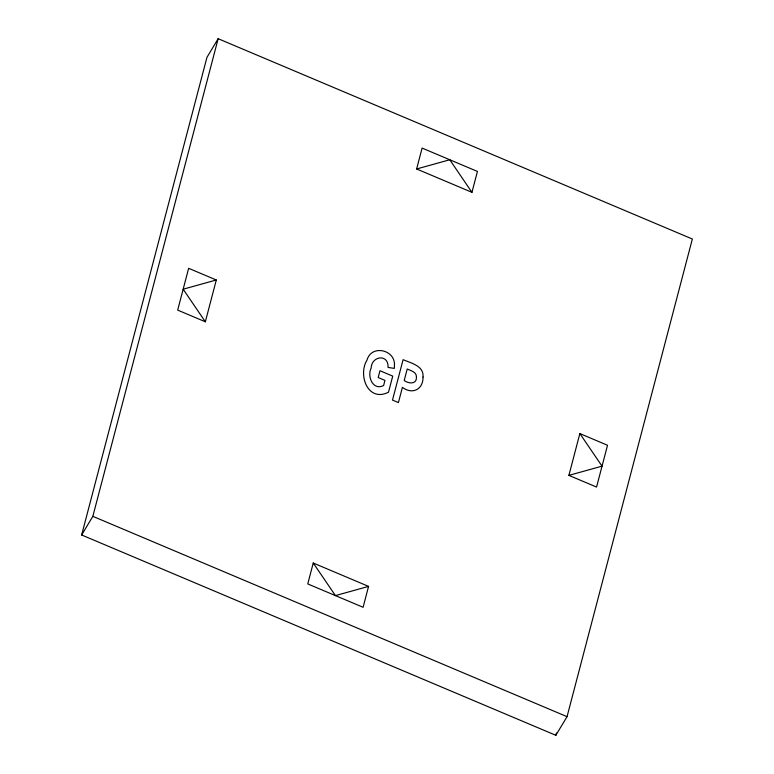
<?xml version="1.0" encoding="UTF-8"?>
<svg xmlns="http://www.w3.org/2000/svg" width="774" height="774" viewBox="0 0 774 774"><rect width="100%" height="100%" fill="white"/><g stroke="black" fill="none" stroke-linecap="round" stroke-linejoin="round"><path stroke-width="1.16" d="M81.647 534.979L206.958 57.334L218.152 38.7L692.353 239.021L567.042 716.666L555.848 735.3L81.647 534.979L92.841 516.335L218.152 38.7M205.342 321.791L216.304 279.994L188.643 268.307L177.681 310.103L205.342 321.791L183.157 289.205L216.304 279.994M313.247 563.017L307.762 583.915L363.093 607.29L368.569 586.392L313.247 563.017L335.432 595.603L368.569 586.392M416.625 168.974L422.111 148.076L477.432 171.441L471.947 192.339L416.625 168.974L449.771 159.763L471.947 192.339M568.89 475.371L579.861 433.575L607.522 445.263L596.551 487.059L568.89 475.371L602.037 466.161L579.861 433.575M555.848 735.3L556.458 732.968M92.841 516.335L567.042 716.666M394.44 365.522L394.324 368.395L388.055 367.427C388.722 353.476 371.501 355.876 371.152 368.095C366.924 376.396 372.942 390.976 383.614 385.52L384.959 380.392L378.186 377.528L379.966 370.727L392.728 376.116L388.5 392.215C367.882 402.615 357.733 374.974 367.011 360.094C371.443 344.043 395.698 349.829 394.44 365.522M423.02 377.035C423.349 389.438 412.252 394.963 402.412 387.339L398.417 402.586L392.495 400.09L403.099 359.668C410.917 363.122 424.133 365.792 423.02 377.035M416.46 377.015C416.886 384.523 408.566 383.894 404.212 380.479L407.221 369.005C410.907 370.717 416.606 371.926 416.46 377.015"/></g></svg>
